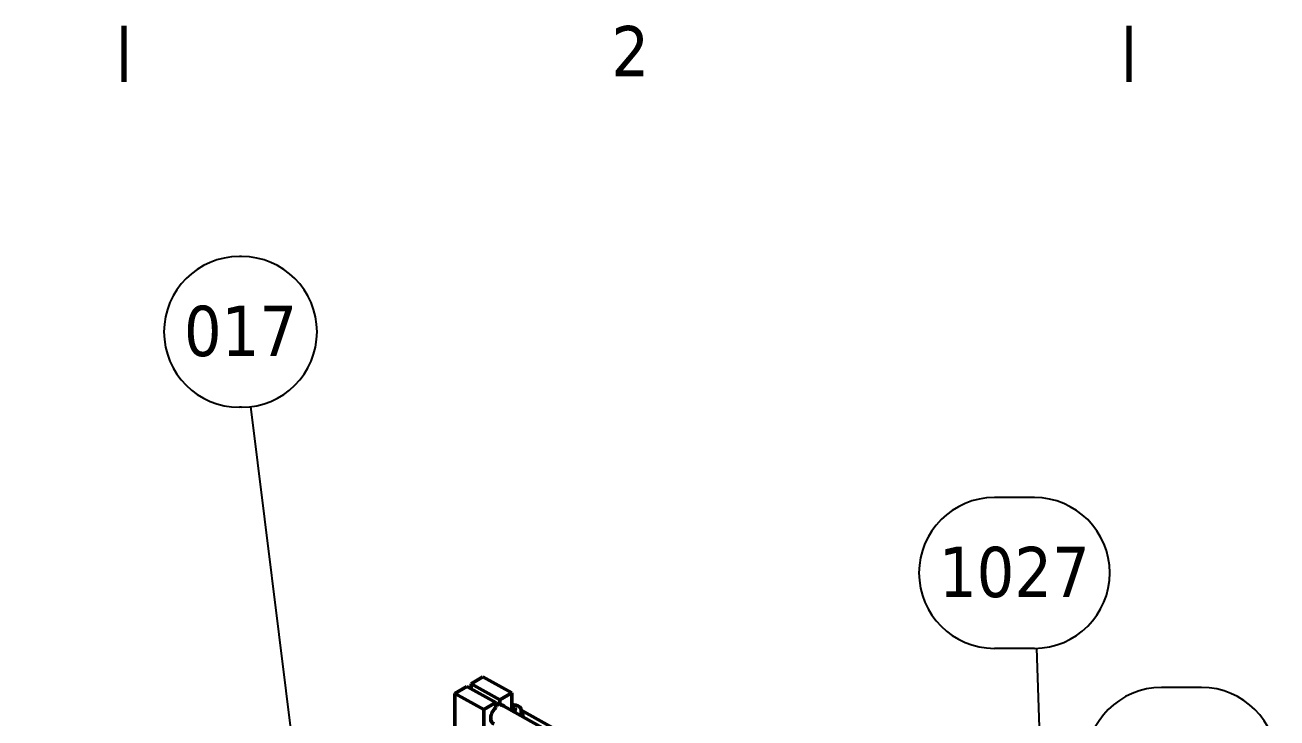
# Model space of a CAD drawing. Header units: millimetres. Extents: x -2685 to 3000, y -4484 to 2121.
# Drawn here: x 1951 to 2574, y 1734 to 2078 of the extents above; entities that cross this region are included whole.
import ezdxf

# ---------------------------------------------------------------- set-up
doc = ezdxf.new("R2010")
doc.units = ezdxf.units.MM
doc.header["$LTSCALE"] = 7.142857
for name, color, linetype, lineweight in [('Border (ISO)', 7, 'Continuous', 70), ('Symbol (ISO)', 7, 'Continuous', 25), ('Visible (ISO)', 7, 'Continuous', 50)]:
    doc.layers.add(name, color=color, linetype=linetype, lineweight=lineweight)
doc.styles.add('Note Text (ISO)', font='tahoma.ttf')

# ---------------------------------------------------------------- blocks, each defined once
blk = doc.blocks.new('Borders Default Border')
at = {"layer": 'Border (ISO)'}
for p, q in [((280, 287), (280, 290.9)), ((350, 287), (350, 290.9))]:
    blk.add_line(p, q, dxfattribs=at)
at = {"layer": 'Border (ISO)', "insert": (313.939, 287.4), "char_height": 3.5, "attachment_point": 7, "style": 'Note Text (ISO)'}
blk.add_mtext('2', dxfattribs=at)
blk = doc.blocks.new('Balloon3')
at = {"layer": 'Symbol (ISO)'}
for p, q in [((288.182, 274.843), (288.022, 274.843)), ((288.182, 264.343), (288.022, 264.343)), ((293.358, 227.884), (288.826, 264.399)), ((293.854, 227.946), (292.862, 227.822)), ((292.862, 227.822), (293.586, 225.645)), ((293.358, 227.884), (293.632, 225.679)), ((293.69, 225.722), (293.854, 227.946))]:
    blk.add_line(p, q, dxfattribs=at)
at = {"layer": 'Symbol (ISO)', "flags": 128}
blk.add_lwpolyline([(292.862, 227.822), (293.666, 225.403)], dxfattribs=at)
at = {"layer": 'Symbol (ISO)'}
for centre, start, end in [((288.022, 269.593), 90, 270), ((288.182, 269.593), 270, 90)]:
    blk.add_arc(centre, 5.25, start, end, dxfattribs=at)
blk.add_solid([(292.862, 227.822), (293.666, 225.403), (293.854, 227.946), (292.862, 227.822)], dxfattribs=at)
at = {"layer": 'Symbol (ISO)', "insert": (288.102, 269.629), "char_height": 3.5, "attachment_point": 5, "style": 'Note Text (ISO)'}
blk.add_mtext('017', dxfattribs=at)
blk = doc.blocks.new('Balloon5')
at = {"layer": 'Symbol (ISO)'}
for p, q in [((239.049, 266), (236.262, 266)), ((252.336, 266), (249.549, 266)), ((265.623, 266), (262.836, 266)), ((276.864, 227.564), (267.304, 255.786)), ((239.049, 255.5), (236.262, 255.5)), ((252.336, 255.5), (249.549, 255.5)), ((265.623, 255.5), (262.836, 255.5)), ((277.337, 227.725), (276.39, 227.404)), ((277.666, 225.196), (277.337, 227.725)), ((276.39, 227.404), (277.666, 225.196)), ((276.864, 227.564), (277.666, 225.196))]:
    blk.add_line(p, q, dxfattribs=at)
at = {"layer": 'Symbol (ISO)', "flags": 128}
blk.add_lwpolyline([(276.39, 227.404), (277.666, 225.196)], dxfattribs=at)
at = {"layer": 'Symbol (ISO)'}
for centre, start, end in [((236.262, 260.75), 90, 270), ((239.049, 260.75), 270, 90), ((249.549, 260.75), 90, 270), ((252.336, 260.75), 270, 90), ((262.836, 260.75), 90, 270), ((265.623, 260.75), 270, 90)]:
    blk.add_arc(centre, 5.25, start, end, dxfattribs=at)
blk.add_solid([(276.39, 227.404), (277.666, 225.196), (277.337, 227.725), (276.39, 227.404)], dxfattribs=at)
at = {"layer": 'Symbol (ISO)', "char_height": 3.5, "attachment_point": 5, "style": 'Note Text (ISO)'}
for s, insert in [('2010', (237.655, 260.787)), ('2012', (250.942, 260.787)), ('2011', (264.23, 260.787))]:
    blk.add_mtext(s, dxfattribs=dict(at, insert=insert))
blk = doc.blocks.new('Balloon7')
at = {"layer": 'Symbol (ISO)'}
for p, q in [((258.167, 251.046), (258.006, 251.046)), ((273.714, 226.569), (261.463, 241.719)), ((258.167, 240.546), (258.006, 240.546)), ((274.103, 226.883), (273.325, 226.255)), ((275.286, 224.625), (274.103, 226.883)), ((273.325, 226.255), (275.286, 224.625)), ((273.714, 226.569), (275.286, 224.625))]:
    blk.add_line(p, q, dxfattribs=at)
at = {"layer": 'Symbol (ISO)', "flags": 128}
blk.add_lwpolyline([(273.325, 226.255), (275.286, 224.625)], dxfattribs=at)
at = {"layer": 'Symbol (ISO)'}
for centre, start, end in [((258.006, 245.796), 90, 270), ((258.167, 245.796), 270, 90)]:
    blk.add_arc(centre, 5.25, start, end, dxfattribs=at)
blk.add_solid([(273.325, 226.255), (275.286, 224.625), (274.103, 226.883), (273.325, 226.255)], dxfattribs=at)
at = {"layer": 'Symbol (ISO)', "insert": (258.087, 245.833), "char_height": 3.5, "attachment_point": 5, "style": 'Note Text (ISO)'}
blk.add_mtext('020', dxfattribs=at)
blk = doc.blocks.new('Balloon14')
at = {"layer": 'Symbol (ISO)'}
for p, q in [((355.049, 244.832), (352.262, 244.832)), ((355.049, 234.332), (352.262, 234.332)), ((357.621, 205.599), (355.444, 234.366)), ((358.119, 205.637), (357.122, 205.561)), ((357.122, 205.561), (357.809, 203.106)), ((357.621, 205.599), (357.809, 203.106)), ((357.809, 203.106), (358.119, 205.637))]:
    blk.add_line(p, q, dxfattribs=at)
at = {"layer": 'Symbol (ISO)', "flags": 128}
blk.add_lwpolyline([(357.122, 205.561), (357.809, 203.106)], dxfattribs=at)
at = {"layer": 'Symbol (ISO)'}
for centre, start, end in [((352.262, 239.582), 90, 270), ((355.049, 239.582), 270, 90)]:
    blk.add_arc(centre, 5.25, start, end, dxfattribs=at)
blk.add_solid([(357.122, 205.561), (357.809, 203.106), (358.119, 205.637), (357.122, 205.561)], dxfattribs=at)
at = {"layer": 'Symbol (ISO)', "insert": (353.655, 239.619), "char_height": 3.5, "attachment_point": 5, "style": 'Note Text (ISO)'}
blk.add_mtext('1026', dxfattribs=at)
blk = doc.blocks.new('Balloon17')
at = {"layer": 'Symbol (ISO)'}
for p, q in [((343.401, 258.056), (340.613, 258.056)), ((343.401, 247.556), (340.613, 247.556)), ((344.869, 209.148), (343.577, 247.572)), ((345.369, 209.165), (344.37, 209.132)), ((344.37, 209.132), (344.954, 206.65)), ((344.869, 209.148), (344.954, 206.65)), ((344.954, 206.65), (345.369, 209.165))]:
    blk.add_line(p, q, dxfattribs=at)
at = {"layer": 'Symbol (ISO)', "flags": 128}
blk.add_lwpolyline([(344.37, 209.132), (344.954, 206.65)], dxfattribs=at)
at = {"layer": 'Symbol (ISO)'}
for centre, start, end in [((340.613, 252.806), 90, 270), ((343.401, 252.806), 270, 90)]:
    blk.add_arc(centre, 5.25, start, end, dxfattribs=at)
blk.add_solid([(344.37, 209.132), (344.954, 206.65), (345.369, 209.165), (344.37, 209.132)], dxfattribs=at)
at = {"layer": 'Symbol (ISO)', "insert": (342.007, 252.843), "char_height": 3.5, "attachment_point": 5, "style": 'Note Text (ISO)'}
blk.add_mtext('1027', dxfattribs=at)

msp = doc.modelspace()

# ---------------------------------------------------------------- linework, layer by layer
at = {"layer": 'Visible (ISO)'}
for p, q in [((2172.581, 1750.594), (2178.494, 1754.12)), ((2172.581, 1748.183), (2172.581, 1750.594)), ((2172.581, 1750.594), (2186.949, 1742.562)), ((2178.494, 1754.12), (2192.862, 1746.087)), ((2164.581, 1745.824), (2170.494, 1749.35)), ((2164.581, 1725.412), (2164.581, 1745.824)), ((2164.581, 1745.824), (2178.949, 1737.792)), ((2170.494, 1749.35), (2184.862, 1741.317)), ((2192.862, 1746.087), (2186.949, 1742.562)), ((2192.862, 1737.247), (2192.862, 1746.087)), ((2184.862, 1741.317), (2178.949, 1737.792)), ((2184.862, 1738.808), (2184.862, 1741.317)), ((2184.862, 1741.219), (2186.949, 1740.052)), ((2186.949, 1742.562), (2186.949, 1740.052)), ((2253.828, 1703.163), (2187.733, 1740.114)), ((2192.862, 1738.888), (2194.534, 1738.646)), ((2194.534, 1738.646), (2195.01, 1737.684)), ((2194.534, 1737.401), (2194.534, 1738.646)), ((2178.949, 1737.792), (2178.949, 1717.379)), ((2193.805, 1736.966), (2193.21, 1737.052)), ((2195.01, 1737.684), (2193.805, 1736.966)), ((2197.579, 1737.519), (2197.579, 1735.07)), ((2197.579, 1737.503), (2226.935, 1721.092)), ((2198.329, 1734.253), (2198.329, 1735.07))]:
    msp.add_line(p, q, dxfattribs=at)
for centre, major_axis, ratio, start_param, end_param in [((2185.905, 1735.408), (-2.513, -4.495), 0.5679804, 4.2146152, 6.5251304), ((2185.905, 1735.408), (2.513, 4.495), 0.5679804, 6.0412402, 6.7651161), ((2193.329, 1735.07), (4.25, 0), 0.5773503, 6.1092021, 6.2831853), ((2193.329, 1735.07), (5, 0), 0.5773503, 6.0107319, 6.8379963), ((2193.329, 1734.253), (5, 0), 0.5773503, 6.2614426, 6.2831853)]:
    msp.add_ellipse(centre, major_axis=major_axis, ratio=ratio, start_param=start_param, end_param=end_param, dxfattribs=at)
msp.add_open_spline([(2192.862, 1740.169), (2192.996, 1740.178), (2193.131, 1740.183), (2193.718, 1740.188), (2194.171, 1740.148), (2195.037, 1739.983), (2195.451, 1739.856), (2196.2, 1739.522), (2196.536, 1739.314), (2197.081, 1738.827), (2197.295, 1738.548), (2197.526, 1738.01), (2197.579, 1737.765), (2197.579, 1737.519)], degree=3, knots=[3.8270002, 3.8270002, 3.8270002, 3.8270002, 3.9273066, 3.9273066, 4.2631117, 4.2631117, 4.6003574, 4.6003574, 4.9405063, 4.9405063, 5.2704786, 5.2704786, 5.5138873, 5.5138873, 5.5138873, 5.5138873], dxfattribs=at)

# ---------------------------------------------------------------- block references
at = {"xscale": 7.142857142857142, "yscale": 7.142857142857142, "zscale": 7.142857142857142}
msp.add_blockref('Borders Default Border', (0, 0), dxfattribs=at)
at = {"layer": 'Symbol (ISO)', "xscale": 7.142857142857142, "yscale": 7.142857142857142, "zscale": 7.142857142857142}
for name in ['Balloon3', 'Balloon5', 'Balloon17', 'Balloon7', 'Balloon14']:
    msp.add_blockref(name, (0, 0), dxfattribs=at)

doc.saveas('drawing.dxf')
